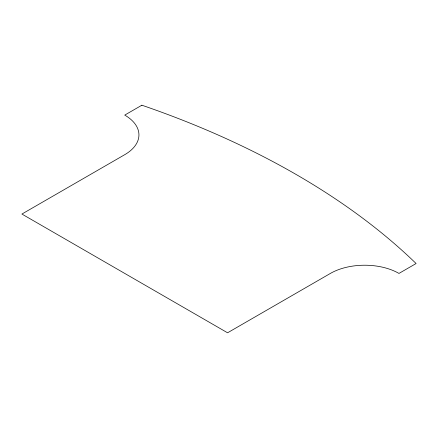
<?xml version="1.0" encoding="UTF-8"?>
<svg xmlns="http://www.w3.org/2000/svg" width="438" height="438" viewBox="0 0 438 438"><rect width="100%" height="100%" fill="white"/><g stroke="black" fill="none" stroke-linecap="round" stroke-linejoin="round"><path stroke-width="0.66" d="M141.874 105.208L124.737 115.101A48.476 27.988 0 0 1 124.737 154.68L21.9 214.051L227.568 332.792L330.405 273.421A48.476 27.988 0 0 1 398.963 273.421L416.1 263.528A787.748 454.803 0 0 0 141.874 105.208"/></g></svg>
